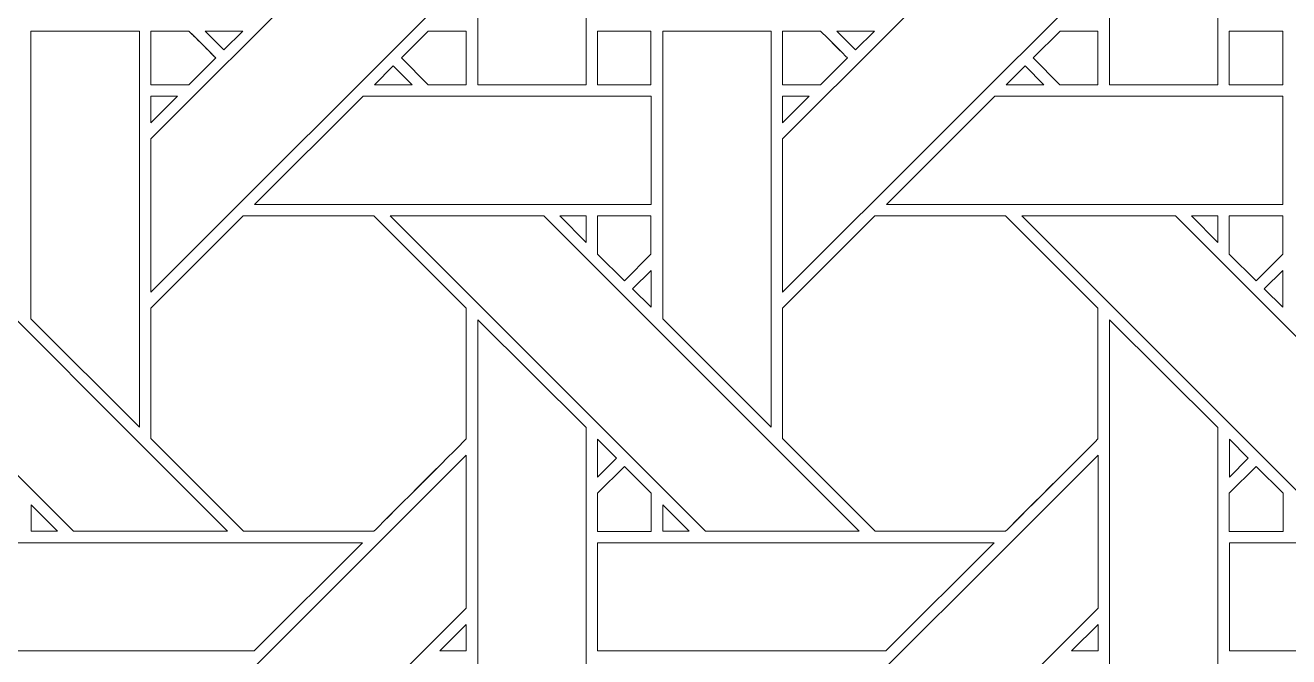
# Model space of a CAD drawing. Header units: inches. Extents: x 4.9 to 19.9, y 1.6 to 16.6.
# Drawn here: x 6.739 to 8.637, y 4.4 to 5.349 of the extents above; entities that cross this region are included whole.
import ezdxf

# ---------------------------------------------------------------- set-up
doc = ezdxf.new("R2010")
doc.units = ezdxf.units.IN
doc.header["$MEASUREMENT"] = 0
doc.layers.add('Design', color=7, linetype='Continuous', lineweight=0)

msp = doc.modelspace()

# ---------------------------------------------------------------- linework, layer by layer
at = {"layer": 'Design'}
for points, knots in [([(4.882854037814669, 16.59476386176223), (4.882854037814669, 16.59476386176223), (4.882854037814669, 1.594763861762152), (4.882854037814669, 1.594763861762152), (4.882854037814669, 1.594763861762152), (19.88285319010416, 1.594763861762152), (19.88285319010416, 1.594763861762152), (19.88285319010416, 1.594763861762152), (19.88285319010416, 16.59476386176223), (19.88285319010416, 16.59476386176223), (19.88285319010416, 16.59476386176223), (4.882854037814669, 16.59476386176223), (4.882854037814669, 16.59476386176223)], [0, 0, 0, 0, 1, 1, 1, 2, 2, 2, 3, 3, 3, 4, 4, 4, 4]), ([(5.683952837729848, 15.79366501657361), (5.683952837729848, 15.79366501657361), (5.683952837729848, 2.395862706950664), (5.683952837729848, 2.395862706950664), (5.683952837729848, 2.395862706950664), (19.08175439018904, 2.395862706950664), (19.08175439018904, 2.395862706950664), (19.08175439018904, 2.395862706950664), (19.08175439018904, 15.79366501657361), (19.08175439018904, 15.79366501657361), (19.08175439018904, 15.79366501657361), (5.683952837729848, 15.79366501657361), (5.683952837729848, 15.79366501657361)], [0, 0, 0, 0, 1, 1, 1, 2, 2, 2, 3, 3, 3, 4, 4, 4, 4]), ([(7.581599765353732, 5.693190680609808), (7.581599765353732, 5.693190680609808), (7.581599765353732, 5.259501139322916), (7.581599765353732, 5.259501139322916), (7.581599765353732, 5.259501139322916), (7.418838500976562, 5.259501139322916), (7.418838500976562, 5.259501139322916), (7.418838500976562, 5.259501139322916), (7.418838500976562, 5.855332268608941), (7.418838500976562, 5.855332268608941), (7.418838500976562, 5.855332268608941), (7.581599765353732, 5.693190680609808), (7.581599765353732, 5.693190680609808)], [0, 0, 0, 0, 1, 1, 1, 2, 2, 2, 3, 3, 3, 4, 4, 4, 4]), ([(8.530328538682724, 5.693190680609808), (8.530328538682724, 5.693190680609808), (8.530328538682724, 5.259501139322916), (8.530328538682724, 5.259501139322916), (8.530328538682724, 5.259501139322916), (8.367567274305555, 5.259501139322916), (8.367567274305555, 5.259501139322916), (8.367567274305555, 5.259501139322916), (8.367567274305555, 5.855332268608941), (8.367567274305555, 5.855332268608941), (8.367567274305555, 5.855332268608941), (8.530328538682724, 5.693190680609808), (8.530328538682724, 5.693190680609808)], [0, 0, 0, 0, 1, 1, 1, 2, 2, 2, 3, 3, 3, 4, 4, 4, 4]), ([(6.928029378255208, 5.178177727593316), (6.928029378255208, 5.178177727593316), (7.40169949001736, 5.651766459147134), (7.40169949001736, 5.651766459147134), (7.40169949001736, 5.651766459147134), (7.40169949001736, 5.421737670898437), (7.40169949001736, 5.421737670898437), (7.40169949001736, 5.421737670898437), (6.928029378255208, 4.94808112250434), (6.928029378255208, 4.94808112250434), (6.928029378255208, 4.94808112250434), (6.928029378255208, 5.178177727593316), (6.928029378255208, 5.178177727593316)], [0, 0, 0, 0, 1, 1, 1, 2, 2, 2, 3, 3, 3, 4, 4, 4, 4]), ([(7.8767581515842, 5.178177727593316), (7.8767581515842, 5.178177727593316), (8.350429111056858, 5.651766459147134), (8.350429111056858, 5.651766459147134), (8.350429111056858, 5.651766459147134), (8.350429111056858, 5.421737670898437), (8.350429111056858, 5.421737670898437), (8.350429111056858, 5.421737670898437), (7.8767581515842, 4.94808112250434), (7.8767581515842, 4.94808112250434), (7.8767581515842, 4.94808112250434), (7.8767581515842, 5.178177727593316), (7.8767581515842, 5.178177727593316)], [0, 0, 0, 0, 1, 1, 1, 2, 2, 2, 3, 3, 3, 4, 4, 4, 4]), ([(6.910884433322482, 5.340279473198784), (6.910884433322482, 5.340279473198784), (6.910884433322482, 4.745168897840711), (6.910884433322482, 4.745168897840711), (6.910884433322482, 4.745168897840711), (6.747973124186197, 4.908086988661024), (6.747973124186197, 4.908086988661024), (6.747973124186197, 4.908086988661024), (6.747973124186197, 5.340279473198784), (6.747973124186197, 5.340279473198784), (6.747973124186197, 5.340279473198784), (6.910884433322482, 5.340279473198784), (6.910884433322482, 5.340279473198784)], [0, 0, 0, 0, 1, 1, 1, 2, 2, 2, 3, 3, 3, 4, 4, 4, 4]), ([(6.927978515625, 5.259484185112847), (6.927978515625, 5.259484185112847), (6.927978515625, 5.340252346462673), (6.927978515625, 5.340252346462673), (6.927978515625, 5.340252346462673), (6.98504638671875, 5.340252346462673), (6.98504638671875, 5.340252346462673), (6.99018520779081, 5.335140652126735), (7.020957099066852, 5.304328070746527), (7.025381300184461, 5.299903869628906), (7.025381300184461, 5.299903869628906), (6.984954833984375, 5.259484185112847), (6.984954833984375, 5.259484185112847), (6.984954833984375, 5.259484185112847), (6.927978515625, 5.259484185112847), (6.927978515625, 5.259484185112847)], [0, 0, 0, 0, 1, 1, 1, 2, 2, 2, 3, 3, 3, 4, 4, 4, 5, 5, 5, 5]), ([(7.009583367241752, 5.315803527832031), (7.015546162923176, 5.309827168782551), (7.021215650770399, 5.304069519042968), (7.025381300184461, 5.299903869628906), (7.025381300184461, 5.299903869628906), (6.984954833984375, 5.259484185112847), (6.984954833984375, 5.259484185112847), (6.984954833984375, 5.259484185112847), (6.927978515625, 5.259484185112847), (6.927978515625, 5.259484185112847), (6.927978515625, 5.259484185112847), (6.927978515625, 5.340252346462673), (6.927978515625, 5.340252346462673), (6.927978515625, 5.340252346462673), (6.98504638671875, 5.340252346462673), (6.98504638671875, 5.340252346462673), (6.99040306939019, 5.334929572211371), (7.000306871202269, 5.325087653266058), (7.009583367241752, 5.315803527832031)], [0, 0, 0, 0, 1, 1, 1, 2, 2, 2, 3, 3, 3, 4, 4, 4, 5, 5, 5, 6, 6, 6, 6]), ([(7.009461296929252, 5.340279473198784), (7.009461296929252, 5.340279473198784), (7.065919664171019, 5.340279473198784), (7.065919664171019, 5.340279473198784), (7.065919664171019, 5.340279473198784), (7.037639194064669, 5.312100728352864), (7.037639194064669, 5.312100728352864), (7.037639194064669, 5.312100728352864), (7.009461296929252, 5.340279473198784), (7.009461296929252, 5.340279473198784)], [0, 0, 0, 0, 1, 1, 1, 2, 2, 2, 3, 3, 3, 3]), ([(7.34454345703125, 5.259470621744791), (7.34454345703125, 5.259470621744791), (7.30418480767144, 5.299849616156683), (7.30418480767144, 5.299849616156683), (7.30418480767144, 5.299849616156683), (7.344614664713541, 5.34027608235677), (7.344614664713541, 5.34027608235677), (7.344614664713541, 5.34027608235677), (7.40165540907118, 5.34027608235677), (7.40165540907118, 5.34027608235677), (7.40165540907118, 5.34027608235677), (7.40165540907118, 5.259470621744791), (7.40165540907118, 5.259470621744791), (7.40165540907118, 5.259470621744791), (7.34454345703125, 5.259470621744791), (7.34454345703125, 5.259470621744791)], [0, 0, 0, 0, 1, 1, 1, 2, 2, 2, 3, 3, 3, 4, 4, 4, 5, 5, 5, 5]), ([(7.30418480767144, 5.299849616156683), (7.30418480767144, 5.299849616156683), (7.344614664713541, 5.34027608235677), (7.344614664713541, 5.34027608235677), (7.344614664713541, 5.34027608235677), (7.40165540907118, 5.34027608235677), (7.40165540907118, 5.34027608235677), (7.40165540907118, 5.34027608235677), (7.40165540907118, 5.259470621744791), (7.40165540907118, 5.259470621744791), (7.40165540907118, 5.259470621744791), (7.34454345703125, 5.259470621744791), (7.34454345703125, 5.259470621744791), (7.34454345703125, 5.259470621744791), (7.30418480767144, 5.299849616156683), (7.30418480767144, 5.299849616156683)], [0, 0, 0, 0, 1, 1, 1, 2, 2, 2, 3, 3, 3, 4, 4, 4, 5, 5, 5, 5]), ([(7.598860846625433, 5.259470621744791), (7.598860846625433, 5.259470621744791), (7.598860846625433, 5.340252346462673), (7.598860846625433, 5.340252346462673), (7.598860846625433, 5.340252346462673), (7.67910427517361, 5.340252346462673), (7.67910427517361, 5.340252346462673), (7.67910427517361, 5.340252346462673), (7.67910427517361, 5.259470621744791), (7.67910427517361, 5.259470621744791), (7.67910427517361, 5.259470621744791), (7.598860846625433, 5.259470621744791), (7.598860846625433, 5.259470621744791)], [0, 0, 0, 0, 1, 1, 1, 2, 2, 2, 3, 3, 3, 4, 4, 4, 4]), ([(7.598860846625433, 5.340252346462673), (7.598860846625433, 5.340252346462673), (7.67910427517361, 5.340252346462673), (7.67910427517361, 5.340252346462673), (7.67910427517361, 5.340252346462673), (7.67910427517361, 5.259470621744791), (7.67910427517361, 5.259470621744791), (7.67910427517361, 5.259470621744791), (7.598860846625433, 5.259470621744791), (7.598860846625433, 5.259470621744791), (7.598860846625433, 5.259470621744791), (7.598860846625433, 5.340252346462673), (7.598860846625433, 5.340252346462673)], [0, 0, 0, 0, 1, 1, 1, 2, 2, 2, 3, 3, 3, 4, 4, 4, 4]), ([(7.859613206651475, 5.340279473198784), (7.859613206651475, 5.340279473198784), (7.859613206651475, 4.745168897840711), (7.859613206651475, 4.745168897840711), (7.859613206651475, 4.745168897840711), (7.696695115831162, 4.908086988661024), (7.696695115831162, 4.908086988661024), (7.696695115831162, 4.908086988661024), (7.696695115831162, 5.340279473198784), (7.696695115831162, 5.340279473198784), (7.696695115831162, 5.340279473198784), (7.859613206651475, 5.340279473198784), (7.859613206651475, 5.340279473198784)], [0, 0, 0, 0, 1, 1, 1, 2, 2, 2, 3, 3, 3, 4, 4, 4, 4]), ([(7.933779398600259, 5.340252346462673), (7.938918219672308, 5.335140652126735), (7.96969011094835, 5.304328070746527), (7.974114312065971, 5.299903869628906), (7.974114312065971, 5.299903869628906), (7.933691236707899, 5.259484185112847), (7.933691236707899, 5.259484185112847), (7.933691236707899, 5.259484185112847), (7.876714918348524, 5.259484185112847), (7.876714918348524, 5.259484185112847), (7.876714918348524, 5.259484185112847), (7.876714918348524, 5.340252346462673), (7.876714918348524, 5.340252346462673), (7.876714918348524, 5.340252346462673), (7.933779398600259, 5.340252346462673), (7.933779398600259, 5.340252346462673)], [0, 0, 0, 0, 1, 1, 1, 2, 2, 2, 3, 3, 3, 4, 4, 4, 5, 5, 5, 5]), ([(7.876714918348524, 5.340252346462673), (7.876714918348524, 5.340252346462673), (7.933779398600259, 5.340252346462673), (7.933779398600259, 5.340252346462673), (7.939013163248697, 5.335051642523871), (7.969799465603298, 5.304218716091579), (7.974114312065971, 5.299903869628906), (7.974114312065971, 5.299903869628906), (7.933691236707899, 5.259484185112847), (7.933691236707899, 5.259484185112847), (7.933691236707899, 5.259484185112847), (7.876714918348524, 5.259484185112847), (7.876714918348524, 5.259484185112847), (7.876714918348524, 5.259484185112847), (7.876714918348524, 5.340252346462673), (7.876714918348524, 5.340252346462673)], [0, 0, 0, 0, 1, 1, 1, 2, 2, 2, 3, 3, 3, 4, 4, 4, 5, 5, 5, 5]), ([(8.014649285210503, 5.340279473198784), (8.014649285210503, 5.340279473198784), (7.986368815104166, 5.312100728352864), (7.986368815104166, 5.312100728352864), (7.986368815104166, 5.312100728352864), (7.958183288574218, 5.340279473198784), (7.958183288574218, 5.340279473198784), (7.958183288574218, 5.340279473198784), (8.014649285210503, 5.340279473198784), (8.014649285210503, 5.340279473198784)], [0, 0, 0, 0, 1, 1, 1, 2, 2, 2, 3, 3, 3, 3]), ([(8.29327901204427, 5.259470621744791), (8.29327901204427, 5.259470621744791), (8.252920362684462, 5.299849616156683), (8.252920362684462, 5.299849616156683), (8.252920362684462, 5.299849616156683), (8.293346828884548, 5.34027608235677), (8.293346828884548, 5.34027608235677), (8.293346828884548, 5.34027608235677), (8.350391811794704, 5.34027608235677), (8.350391811794704, 5.34027608235677), (8.350391811794704, 5.34027608235677), (8.350391811794704, 5.259470621744791), (8.350391811794704, 5.259470621744791), (8.350391811794704, 5.259470621744791), (8.29327901204427, 5.259470621744791), (8.29327901204427, 5.259470621744791)], [0, 0, 0, 0, 1, 1, 1, 2, 2, 2, 3, 3, 3, 4, 4, 4, 5, 5, 5, 5]), ([(8.252920362684462, 5.299849616156683), (8.252920362684462, 5.299849616156683), (8.293346828884548, 5.34027608235677), (8.293346828884548, 5.34027608235677), (8.293346828884548, 5.34027608235677), (8.350391811794704, 5.34027608235677), (8.350391811794704, 5.34027608235677), (8.350391811794704, 5.34027608235677), (8.350391811794704, 5.259470621744791), (8.350391811794704, 5.259470621744791), (8.350391811794704, 5.259470621744791), (8.29327901204427, 5.259470621744791), (8.29327901204427, 5.259470621744791), (8.29327901204427, 5.259470621744791), (8.252920362684462, 5.299849616156683), (8.252920362684462, 5.299849616156683)], [0, 0, 0, 0, 1, 1, 1, 2, 2, 2, 3, 3, 3, 4, 4, 4, 5, 5, 5, 5]), ([(8.547596401638454, 5.259470621744791), (8.547596401638454, 5.259470621744791), (8.547596401638454, 5.340252346462673), (8.547596401638454, 5.340252346462673), (8.547596401638454, 5.340252346462673), (8.62783728705512, 5.340252346462673), (8.62783728705512, 5.340252346462673), (8.62783728705512, 5.340252346462673), (8.62783728705512, 5.259470621744791), (8.62783728705512, 5.259470621744791), (8.62783728705512, 5.259470621744791), (8.547596401638454, 5.259470621744791), (8.547596401638454, 5.259470621744791)], [0, 0, 0, 0, 1, 1, 1, 2, 2, 2, 3, 3, 3, 4, 4, 4, 4]), ([(8.547596401638454, 5.340252346462673), (8.547596401638454, 5.340252346462673), (8.62783728705512, 5.340252346462673), (8.62783728705512, 5.340252346462673), (8.62783728705512, 5.340252346462673), (8.62783728705512, 5.259470621744791), (8.62783728705512, 5.259470621744791), (8.62783728705512, 5.259470621744791), (8.547596401638454, 5.259470621744791), (8.547596401638454, 5.259470621744791), (8.547596401638454, 5.259470621744791), (8.547596401638454, 5.340252346462673), (8.547596401638454, 5.340252346462673)], [0, 0, 0, 0, 1, 1, 1, 2, 2, 2, 3, 3, 3, 4, 4, 4, 4]), ([(7.320370144314235, 5.259501139322916), (7.320370144314235, 5.259501139322916), (7.263863457573783, 5.259501139322916), (7.263863457573783, 5.259501139322916), (7.263863457573783, 5.259501139322916), (7.292123582628037, 5.287761264377169), (7.292123582628037, 5.287761264377169), (7.292123582628037, 5.287761264377169), (7.320370144314235, 5.259501139322916), (7.320370144314235, 5.259501139322916)], [0, 0, 0, 0, 1, 1, 1, 2, 2, 2, 3, 3, 3, 3]), ([(8.269092135959202, 5.259501139322916), (8.269092135959202, 5.259501139322916), (8.21258544921875, 5.259501139322916), (8.21258544921875, 5.259501139322916), (8.21258544921875, 5.259501139322916), (8.240845574273003, 5.287761264377169), (8.240845574273003, 5.287761264377169), (8.240845574273003, 5.287761264377169), (8.269092135959202, 5.259501139322916), (8.269092135959202, 5.259501139322916)], [0, 0, 0, 0, 1, 1, 1, 2, 2, 2, 3, 3, 3, 3]), ([(6.967867533365884, 5.24237569173177), (6.967867533365884, 5.24237569173177), (6.928029378255208, 5.202545166015625), (6.928029378255208, 5.202545166015625), (6.928029378255208, 5.202545166015625), (6.928029378255208, 5.24237569173177), (6.928029378255208, 5.24237569173177), (6.928029378255208, 5.24237569173177), (6.967867533365884, 5.24237569173177), (6.967867533365884, 5.24237569173177)], [0, 0, 0, 0, 1, 1, 1, 2, 2, 2, 3, 3, 3, 3]), ([(7.246725294325086, 5.242362128363715), (7.246725294325086, 5.242362128363715), (7.679155137803818, 5.242362128363715), (7.679155137803818, 5.242362128363715), (7.679155137803818, 5.242362128363715), (7.679155137803818, 5.079539828830294), (7.679155137803818, 5.079539828830294), (7.679155137803818, 5.079539828830294), (7.083875020345051, 5.079539828830294), (7.083875020345051, 5.079539828830294), (7.083875020345051, 5.079539828830294), (7.246725294325086, 5.242362128363715), (7.246725294325086, 5.242362128363715)], [0, 0, 0, 0, 1, 1, 1, 2, 2, 2, 3, 3, 3, 4, 4, 4, 4]), ([(7.916596306694877, 5.24237569173177), (7.916596306694877, 5.24237569173177), (7.8767581515842, 5.202545166015625), (7.8767581515842, 5.202545166015625), (7.8767581515842, 5.202545166015625), (7.8767581515842, 5.24237569173177), (7.8767581515842, 5.24237569173177), (7.8767581515842, 5.24237569173177), (7.916596306694877, 5.24237569173177), (7.916596306694877, 5.24237569173177)], [0, 0, 0, 0, 1, 1, 1, 2, 2, 2, 3, 3, 3, 3]), ([(8.03259785970052, 5.079539828830294), (8.03259785970052, 5.079539828830294), (8.19544728597005, 5.242362128363715), (8.19544728597005, 5.242362128363715), (8.19544728597005, 5.242362128363715), (8.627877977159288, 5.242362128363715), (8.627877977159288, 5.242362128363715), (8.627877977159288, 5.242362128363715), (8.627877977159288, 5.079539828830294), (8.627877977159288, 5.079539828830294), (8.627877977159288, 5.079539828830294), (8.03259785970052, 5.079539828830294), (8.03259785970052, 5.079539828830294)], [0, 0, 0, 0, 1, 1, 1, 2, 2, 2, 3, 3, 3, 4, 4, 4, 4]), ([(6.569400363498263, 5.062428792317708), (6.569400363498263, 5.062428792317708), (7.043044196234808, 4.58877224392361), (7.043044196234808, 4.58877224392361), (7.043044196234808, 4.58877224392361), (6.812014261881509, 4.58877224392361), (6.812014261881509, 4.58877224392361), (6.812014261881509, 4.58877224392361), (6.338453504774305, 5.062428792317708), (6.338453504774305, 5.062428792317708), (6.338453504774305, 5.062428792317708), (6.569400363498263, 5.062428792317708), (6.569400363498263, 5.062428792317708)], [0, 0, 0, 0, 1, 1, 1, 2, 2, 2, 3, 3, 3, 4, 4, 4, 4]), ([(7.262934366861978, 4.588755289713541), (7.262934366861978, 4.588755289713541), (7.067223442925346, 4.588755289713541), (7.067223442925346, 4.588755289713541), (7.067223442925346, 4.588755289713541), (6.927978515625, 4.727996826171875), (6.927978515625, 4.727996826171875), (6.927978515625, 4.727996826171875), (6.927978515625, 4.923656887478298), (6.927978515625, 4.923656887478298), (6.927978515625, 4.923656887478298), (7.066682603624144, 5.062374538845485), (7.066682603624144, 5.062374538845485), (7.066682603624144, 5.062374538845485), (7.262893676757812, 5.062374538845485), (7.262893676757812, 5.062374538845485), (7.262893676757812, 5.062374538845485), (7.401641845703125, 4.923656887478298), (7.401641845703125, 4.923656887478298), (7.401641845703125, 4.923656887478298), (7.401641845703125, 4.727442423502603), (7.401641845703125, 4.727442423502603), (7.383843315972221, 4.709507412380641), (7.271918402777777, 4.59776645236545), (7.262934366861978, 4.588755289713541)], [0, 0, 0, 0, 1, 1, 1, 2, 2, 2, 3, 3, 3, 4, 4, 4, 5, 5, 5, 6, 6, 6, 7, 7, 7, 8, 8, 8, 8]), ([(6.927978515625, 4.923656887478298), (6.927978515625, 4.923656887478298), (7.066682603624144, 5.062374538845485), (7.066682603624144, 5.062374538845485), (7.066682603624144, 5.062374538845485), (7.262893676757812, 5.062374538845485), (7.262893676757812, 5.062374538845485), (7.262893676757812, 5.062374538845485), (7.401641845703125, 4.923656887478298), (7.401641845703125, 4.923656887478298), (7.401641845703125, 4.923656887478298), (7.401641845703125, 4.727442423502603), (7.401641845703125, 4.727442423502603), (7.383611891004774, 4.709282769097222), (7.271742078993055, 4.597590128580728), (7.262934366861978, 4.588755289713541), (7.262934366861978, 4.588755289713541), (7.067223442925346, 4.588755289713541), (7.067223442925346, 4.588755289713541), (7.067223442925346, 4.588755289713541), (6.927978515625, 4.727996826171875), (6.927978515625, 4.727996826171875), (6.927978515625, 4.727996826171875), (6.927978515625, 4.923656887478298), (6.927978515625, 4.923656887478298)], [0, 0, 0, 0, 1, 1, 1, 2, 2, 2, 3, 3, 3, 4, 4, 4, 5, 5, 5, 6, 6, 6, 7, 7, 7, 8, 8, 8, 8]), ([(7.287182278103298, 5.062428792317708), (7.287182278103298, 5.062428792317708), (7.518123202853732, 5.062428792317708), (7.518123202853732, 5.062428792317708), (7.518123202853732, 5.062428792317708), (7.991772969563801, 4.58877224392361), (7.991772969563801, 4.58877224392361), (7.991772969563801, 4.58877224392361), (7.760743882921006, 4.58877224392361), (7.760743882921006, 4.58877224392361), (7.760743882921006, 4.58877224392361), (7.287182278103298, 5.062428792317708), (7.287182278103298, 5.062428792317708)], [0, 0, 0, 0, 1, 1, 1, 2, 2, 2, 3, 3, 3, 4, 4, 4, 4]), ([(7.581687927246093, 5.062415228949652), (7.581687927246093, 5.062415228949652), (7.581687927246093, 5.022583855523003), (7.581687927246093, 5.022583855523003), (7.581687927246093, 5.022583855523003), (7.542244805230033, 5.062415228949652), (7.542244805230033, 5.062415228949652), (7.542244805230033, 5.062415228949652), (7.581687927246093, 5.062415228949652), (7.581687927246093, 5.062415228949652)], [0, 0, 0, 0, 1, 1, 1, 2, 2, 2, 3, 3, 3, 3]), ([(7.67910427517361, 5.062394883897568), (7.67910427517361, 5.062394883897568), (7.67910427517361, 5.004792107476128), (7.67910427517361, 5.004792107476128), (7.67910427517361, 5.004792107476128), (7.639174567328558, 4.96484883626302), (7.639174567328558, 4.96484883626302), (7.639174567328558, 4.96484883626302), (7.598843892415364, 5.005183749728732), (7.598843892415364, 5.005183749728732), (7.598843892415364, 5.005183749728732), (7.598843892415364, 5.062394883897568), (7.598843892415364, 5.062394883897568), (7.598843892415364, 5.062394883897568), (7.67910427517361, 5.062394883897568), (7.67910427517361, 5.062394883897568)], [0, 0, 0, 0, 1, 1, 1, 2, 2, 2, 3, 3, 3, 4, 4, 4, 5, 5, 5, 5]), ([(7.639174567328558, 4.96484883626302), (7.639174567328558, 4.96484883626302), (7.598843892415364, 5.005183749728732), (7.598843892415364, 5.005183749728732), (7.598843892415364, 5.005183749728732), (7.598843892415364, 5.062394883897568), (7.598843892415364, 5.062394883897568), (7.598843892415364, 5.062394883897568), (7.67910427517361, 5.062394883897568), (7.67910427517361, 5.062394883897568), (7.67910427517361, 5.062394883897568), (7.67910427517361, 5.004792107476128), (7.67910427517361, 5.004792107476128), (7.67910427517361, 5.004792107476128), (7.639174567328558, 4.96484883626302), (7.639174567328558, 4.96484883626302)], [0, 0, 0, 0, 1, 1, 1, 2, 2, 2, 3, 3, 3, 4, 4, 4, 5, 5, 5, 5]), ([(8.01541561550564, 5.062374538845485), (8.01541561550564, 5.062374538845485), (8.211630079481337, 5.062374538845485), (8.211630079481337, 5.062374538845485), (8.211630079481337, 5.062374538845485), (8.350378248426649, 4.923656887478298), (8.350378248426649, 4.923656887478298), (8.350378248426649, 4.923656887478298), (8.350378248426649, 4.727442423502603), (8.350378248426649, 4.727442423502603), (8.332578870985243, 4.709507412380641), (8.2206548055013, 4.59776645236545), (8.211670769585503, 4.588755289713541), (8.211670769585503, 4.588755289713541), (8.015956454806858, 4.588755289713541), (8.015956454806858, 4.588755289713541), (8.015956454806858, 4.588755289713541), (7.876714918348524, 4.727990044487847), (7.876714918348524, 4.727990044487847), (7.876714918348524, 4.727990044487847), (7.876714918348524, 4.923656887478298), (7.876714918348524, 4.923656887478298), (7.876714918348524, 4.923656887478298), (8.01541561550564, 5.062374538845485), (8.01541561550564, 5.062374538845485)], [0, 0, 0, 0, 1, 1, 1, 2, 2, 2, 3, 3, 3, 4, 4, 4, 5, 5, 5, 6, 6, 6, 7, 7, 7, 8, 8, 8, 8]), ([(7.876714918348524, 4.727990044487847), (7.876714918348524, 4.727990044487847), (7.876714918348524, 4.923656887478298), (7.876714918348524, 4.923656887478298), (7.876714918348524, 4.923656887478298), (8.01541561550564, 5.062374538845485), (8.01541561550564, 5.062374538845485), (8.01541561550564, 5.062374538845485), (8.211630079481337, 5.062374538845485), (8.211630079481337, 5.062374538845485), (8.211630079481337, 5.062374538845485), (8.350378248426649, 4.923656887478298), (8.350378248426649, 4.923656887478298), (8.350378248426649, 4.923656887478298), (8.350378248426649, 4.727442423502603), (8.350378248426649, 4.727442423502603), (8.332436455620657, 4.709364149305555), (8.220553080240885, 4.597657945421006), (8.211670769585503, 4.588755289713541), (8.211670769585503, 4.588755289713541), (8.015956454806858, 4.588755289713541), (8.015956454806858, 4.588755289713541), (8.015956454806858, 4.588755289713541), (7.876714918348524, 4.727990044487847), (7.876714918348524, 4.727990044487847)], [0, 0, 0, 0, 1, 1, 1, 2, 2, 2, 3, 3, 3, 4, 4, 4, 5, 5, 5, 6, 6, 6, 7, 7, 7, 8, 8, 8, 8]), ([(8.235904269748264, 5.062428792317708), (8.235904269748264, 5.062428792317708), (8.466851976182724, 5.062428792317708), (8.466851976182724, 5.062428792317708), (8.466851976182724, 5.062428792317708), (8.940494961208765, 4.58877224392361), (8.940494961208765, 4.58877224392361), (8.940494961208765, 4.58877224392361), (8.70947265625, 4.58877224392361), (8.70947265625, 4.58877224392361), (8.70947265625, 4.58877224392361), (8.235904269748264, 5.062428792317708), (8.235904269748264, 5.062428792317708)], [0, 0, 0, 0, 1, 1, 1, 2, 2, 2, 3, 3, 3, 4, 4, 4, 4]), ([(8.530409918891058, 5.062415228949652), (8.530409918891058, 5.062415228949652), (8.530409918891058, 5.022597418891058), (8.530409918891058, 5.022597418891058), (8.530409918891058, 5.022597418891058), (8.490966796875, 5.062415228949652), (8.490966796875, 5.062415228949652), (8.490966796875, 5.062415228949652), (8.530409918891058, 5.062415228949652), (8.530409918891058, 5.062415228949652)], [0, 0, 0, 0, 1, 1, 1, 2, 2, 2, 3, 3, 3, 3]), ([(8.62783728705512, 5.062394883897568), (8.62783728705512, 5.062394883897568), (8.62783728705512, 5.004792107476128), (8.62783728705512, 5.004792107476128), (8.62783728705512, 5.004792107476128), (8.58790757921007, 4.96484883626302), (8.58790757921007, 4.96484883626302), (8.58790757921007, 4.96484883626302), (8.54757605658637, 5.005183749728732), (8.54757605658637, 5.005183749728732), (8.54757605658637, 5.005183749728732), (8.54757605658637, 5.062394883897568), (8.54757605658637, 5.062394883897568), (8.54757605658637, 5.062394883897568), (8.62783728705512, 5.062394883897568), (8.62783728705512, 5.062394883897568)], [0, 0, 0, 0, 1, 1, 1, 2, 2, 2, 3, 3, 3, 4, 4, 4, 5, 5, 5, 5]), ([(8.58790757921007, 4.96484883626302), (8.58790757921007, 4.96484883626302), (8.54757605658637, 5.005183749728732), (8.54757605658637, 5.005183749728732), (8.54757605658637, 5.005183749728732), (8.54757605658637, 5.062394883897568), (8.54757605658637, 5.062394883897568), (8.54757605658637, 5.062394883897568), (8.62783728705512, 5.062394883897568), (8.62783728705512, 5.062394883897568), (8.62783728705512, 5.062394883897568), (8.62783728705512, 5.004792107476128), (8.62783728705512, 5.004792107476128), (8.62783728705512, 5.004792107476128), (8.58790757921007, 4.96484883626302), (8.58790757921007, 4.96484883626302)], [0, 0, 0, 0, 1, 1, 1, 2, 2, 2, 3, 3, 3, 4, 4, 4, 5, 5, 5, 5]), ([(7.679155137803818, 4.980574713812933), (7.679155137803818, 4.980574713812933), (7.679155137803818, 4.925415886773003), (7.679155137803818, 4.925415886773003), (7.679155137803818, 4.925415886773003), (7.651384989420572, 4.952804565429687), (7.651384989420572, 4.952804565429687), (7.651384989420572, 4.952804565429687), (7.679155137803818, 4.980574713812933), (7.679155137803818, 4.980574713812933)], [0, 0, 0, 0, 1, 1, 1, 2, 2, 2, 3, 3, 3, 3]), ([(8.627877977159288, 4.980574713812933), (8.627877977159288, 4.980574713812933), (8.627877977159288, 4.925415886773003), (8.627877977159288, 4.925415886773003), (8.627877977159288, 4.925415886773003), (8.60011461046007, 4.952804565429687), (8.60011461046007, 4.952804565429687), (8.60011461046007, 4.952804565429687), (8.627877977159288, 4.980574713812933), (8.627877977159288, 4.980574713812933)], [0, 0, 0, 0, 1, 1, 1, 2, 2, 2, 3, 3, 3, 3]), ([(7.581599765353732, 4.744461059570312), (7.581599765353732, 4.744461059570312), (7.581599765353732, 4.310771518283419), (7.581599765353732, 4.310771518283419), (7.581599765353732, 4.310771518283419), (7.418838500976562, 4.310771518283419), (7.418838500976562, 4.310771518283419), (7.418838500976562, 4.310771518283419), (7.418838500976562, 4.906603495279947), (7.418838500976562, 4.906603495279947), (7.418838500976562, 4.906603495279947), (7.581599765353732, 4.744461059570312), (7.581599765353732, 4.744461059570312)], [0, 0, 0, 0, 1, 1, 1, 2, 2, 2, 3, 3, 3, 4, 4, 4, 4]), ([(8.530328538682724, 4.744461059570312), (8.530328538682724, 4.744461059570312), (8.530328538682724, 4.310771518283419), (8.530328538682724, 4.310771518283419), (8.530328538682724, 4.310771518283419), (8.367567274305555, 4.310771518283419), (8.367567274305555, 4.310771518283419), (8.367567274305555, 4.310771518283419), (8.367567274305555, 4.906603495279947), (8.367567274305555, 4.906603495279947), (8.367567274305555, 4.906603495279947), (8.530328538682724, 4.744461059570312), (8.530328538682724, 4.744461059570312)], [0, 0, 0, 0, 1, 1, 1, 2, 2, 2, 3, 3, 3, 4, 4, 4, 4]), ([(7.598908318413627, 4.670203314887152), (7.598908318413627, 4.670203314887152), (7.598908318413627, 4.726968553331162), (7.598908318413627, 4.726968553331162), (7.598908318413627, 4.726968553331162), (7.6270997789171, 4.698382059733072), (7.6270997789171, 4.698382059733072), (7.6270997789171, 4.698382059733072), (7.598908318413627, 4.670203314887152), (7.598908318413627, 4.670203314887152)], [0, 0, 0, 0, 1, 1, 1, 2, 2, 2, 3, 3, 3, 3]), ([(8.54763709174262, 4.670216878255208), (8.54763709174262, 4.670216878255208), (8.54763709174262, 4.726968553331162), (8.54763709174262, 4.726968553331162), (8.54763709174262, 4.726968553331162), (8.57582261827257, 4.698395623101128), (8.57582261827257, 4.698395623101128), (8.57582261827257, 4.698395623101128), (8.54763709174262, 4.670216878255208), (8.54763709174262, 4.670216878255208)], [0, 0, 0, 0, 1, 1, 1, 2, 2, 2, 3, 3, 3, 3]), ([(6.928029378255208, 4.229448954264322), (6.928029378255208, 4.229448954264322), (7.40169949001736, 4.703037685818141), (7.40169949001736, 4.703037685818141), (7.40169949001736, 4.703037685818141), (7.40169949001736, 4.473008897569443), (7.40169949001736, 4.473008897569443), (7.40169949001736, 4.473008897569443), (6.928029378255208, 3.999352349175346), (6.928029378255208, 3.999352349175346), (6.928029378255208, 3.999352349175346), (6.928029378255208, 4.229448954264322), (6.928029378255208, 4.229448954264322)], [0, 0, 0, 0, 1, 1, 1, 2, 2, 2, 3, 3, 3, 4, 4, 4, 4]), ([(7.8767581515842, 4.229448954264322), (7.8767581515842, 4.229448954264322), (8.350429111056858, 4.703037685818141), (8.350429111056858, 4.703037685818141), (8.350429111056858, 4.703037685818141), (8.350429111056858, 4.473008897569443), (8.350429111056858, 4.473008897569443), (8.350429111056858, 4.473008897569443), (7.8767581515842, 3.999352349175346), (7.8767581515842, 3.999352349175346), (7.8767581515842, 3.999352349175346), (7.8767581515842, 4.229448954264322), (7.8767581515842, 4.229448954264322)], [0, 0, 0, 0, 1, 1, 1, 2, 2, 2, 3, 3, 3, 4, 4, 4, 4]), ([(7.598857455783419, 4.588510301378037), (7.598857455783419, 4.588510301378037), (7.598857455783419, 4.64579603407118), (7.598857455783419, 4.64579603407118), (7.598857455783419, 4.64579603407118), (7.6391847398546, 4.686127556694878), (7.6391847398546, 4.686127556694878), (7.6391847398546, 4.686127556694878), (7.679512871636283, 4.645806206597222), (7.679512871636283, 4.645806206597222), (7.679512871636283, 4.645806206597222), (7.679512871636283, 4.588510301378037), (7.679512871636283, 4.588510301378037), (7.679512871636283, 4.588510301378037), (7.598857455783419, 4.588510301378037), (7.598857455783419, 4.588510301378037)], [0, 0, 0, 0, 1, 1, 1, 2, 2, 2, 3, 3, 3, 4, 4, 4, 5, 5, 5, 5]), ([(7.598857455783419, 4.588510301378037), (7.598857455783419, 4.588510301378037), (7.598857455783419, 4.64579603407118), (7.598857455783419, 4.64579603407118), (7.598857455783419, 4.64579603407118), (7.6391847398546, 4.686127556694878), (7.6391847398546, 4.686127556694878), (7.6391847398546, 4.686127556694878), (7.679512871636283, 4.645806206597222), (7.679512871636283, 4.645806206597222), (7.679512871636283, 4.645806206597222), (7.679512871636283, 4.588510301378037), (7.679512871636283, 4.588510301378037), (7.679512871636283, 4.588510301378037), (7.598857455783419, 4.588510301378037), (7.598857455783419, 4.588510301378037)], [0, 0, 0, 0, 1, 1, 1, 2, 2, 2, 3, 3, 3, 4, 4, 4, 5, 5, 5, 5]), ([(8.54759301079644, 4.588510301378037), (8.54759301079644, 4.588510301378037), (8.54759301079644, 4.64579603407118), (8.54759301079644, 4.64579603407118), (8.54759301079644, 4.64579603407118), (8.58791775173611, 4.686127556694878), (8.58791775173611, 4.686127556694878), (8.58791775173611, 4.686127556694878), (8.628248426649305, 4.645806206597222), (8.628248426649305, 4.645806206597222), (8.628248426649305, 4.645806206597222), (8.628248426649305, 4.588510301378037), (8.628248426649305, 4.588510301378037), (8.628248426649305, 4.588510301378037), (8.54759301079644, 4.588510301378037), (8.54759301079644, 4.588510301378037)], [0, 0, 0, 0, 1, 1, 1, 2, 2, 2, 3, 3, 3, 4, 4, 4, 5, 5, 5, 5]), ([(8.54759301079644, 4.588510301378037), (8.54759301079644, 4.588510301378037), (8.54759301079644, 4.64579603407118), (8.54759301079644, 4.64579603407118), (8.54759301079644, 4.64579603407118), (8.58791775173611, 4.686127556694878), (8.58791775173611, 4.686127556694878), (8.58791775173611, 4.686127556694878), (8.628248426649305, 4.645806206597222), (8.628248426649305, 4.645806206597222), (8.628248426649305, 4.645806206597222), (8.628248426649305, 4.588510301378037), (8.628248426649305, 4.588510301378037), (8.628248426649305, 4.588510301378037), (8.54759301079644, 4.588510301378037), (8.54759301079644, 4.588510301378037)], [0, 0, 0, 0, 1, 1, 1, 2, 2, 2, 3, 3, 3, 4, 4, 4, 5, 5, 5, 5]), ([(6.748089260525185, 4.58877224392361), (6.748089260525185, 4.58877224392361), (6.748089260525185, 4.62856207953559), (6.748089260525185, 4.62856207953559), (6.748089260525185, 4.62856207953559), (6.787804497612846, 4.58877224392361), (6.787804497612846, 4.58877224392361), (6.787804497612846, 4.58877224392361), (6.748089260525185, 4.58877224392361), (6.748089260525185, 4.58877224392361)], [0, 0, 0, 0, 1, 1, 1, 2, 2, 2, 3, 3, 3, 3]), ([(7.73653327094184, 4.58877224392361), (7.73653327094184, 4.58877224392361), (7.696811252170138, 4.58877224392361), (7.696811252170138, 4.58877224392361), (7.696811252170138, 4.58877224392361), (7.696811252170138, 4.62856207953559), (7.696811252170138, 4.62856207953559), (7.696811252170138, 4.62856207953559), (7.73653327094184, 4.58877224392361), (7.73653327094184, 4.58877224392361)], [0, 0, 0, 0, 1, 1, 1, 2, 2, 2, 3, 3, 3, 3]), ([(6.650185479058172, 4.408824496799044), (6.650185479058172, 4.408824496799044), (6.650185479058172, 4.571511162651909), (6.650185479058172, 4.571511162651909), (6.650185479058172, 4.571511162651909), (7.245880974663627, 4.571511162651909), (7.245880974663627, 4.571511162651909), (7.245880974663627, 4.571511162651909), (7.083146837022568, 4.408824496799044), (7.083146837022568, 4.408824496799044), (7.083146837022568, 4.408824496799044), (6.650185479058172, 4.408824496799044), (6.650185479058172, 4.408824496799044)], [0, 0, 0, 0, 1, 1, 1, 2, 2, 2, 3, 3, 3, 4, 4, 4, 4]), ([(7.598908318413627, 4.408824496799044), (7.598908318413627, 4.408824496799044), (7.598908318413627, 4.571511162651909), (7.598908318413627, 4.571511162651909), (7.598908318413627, 4.571511162651909), (8.19460974799262, 4.571511162651909), (8.19460974799262, 4.571511162651909), (8.19460974799262, 4.571511162651909), (8.031876458062065, 4.408824496799044), (8.031876458062065, 4.408824496799044), (8.031876458062065, 4.408824496799044), (7.598908318413627, 4.408824496799044), (7.598908318413627, 4.408824496799044)], [0, 0, 0, 0, 1, 1, 1, 2, 2, 2, 3, 3, 3, 4, 4, 4, 4]), ([(8.54763709174262, 4.408824496799044), (8.54763709174262, 4.408824496799044), (8.54763709174262, 4.571511162651909), (8.54763709174262, 4.571511162651909), (8.54763709174262, 4.571511162651909), (9.143339369032118, 4.571511162651909), (9.143339369032118, 4.571511162651909), (9.143339369032118, 4.571511162651909), (8.980605231391058, 4.408824496799044), (8.980605231391058, 4.408824496799044), (8.980605231391058, 4.408824496799044), (8.54763709174262, 4.408824496799044), (8.54763709174262, 4.408824496799044)], [0, 0, 0, 0, 1, 1, 1, 2, 2, 2, 3, 3, 3, 4, 4, 4, 4]), ([(7.361936781141492, 4.408851623535156), (7.361936781141492, 4.408851623535156), (7.401706271701388, 4.448615180121527), (7.401706271701388, 4.448615180121527), (7.401706271701388, 4.448615180121527), (7.401706271701388, 4.408851623535156), (7.401706271701388, 4.408851623535156), (7.401706271701388, 4.408851623535156), (7.361936781141492, 4.408851623535156), (7.361936781141492, 4.408851623535156)], [0, 0, 0, 0, 1, 1, 1, 2, 2, 2, 3, 3, 3, 3]), ([(8.310665554470486, 4.408851623535156), (8.310665554470486, 4.408851623535156), (8.350435892740885, 4.448615180121527), (8.350435892740885, 4.448615180121527), (8.350435892740885, 4.448615180121527), (8.350435892740885, 4.408851623535156), (8.350435892740885, 4.408851623535156), (8.350435892740885, 4.408851623535156), (8.310665554470486, 4.408851623535156), (8.310665554470486, 4.408851623535156)], [0, 0, 0, 0, 1, 1, 1, 2, 2, 2, 3, 3, 3, 3])]:
    msp.add_open_spline(points, degree=3, knots=knots, dxfattribs=at)

doc.saveas('drawing.dxf')
